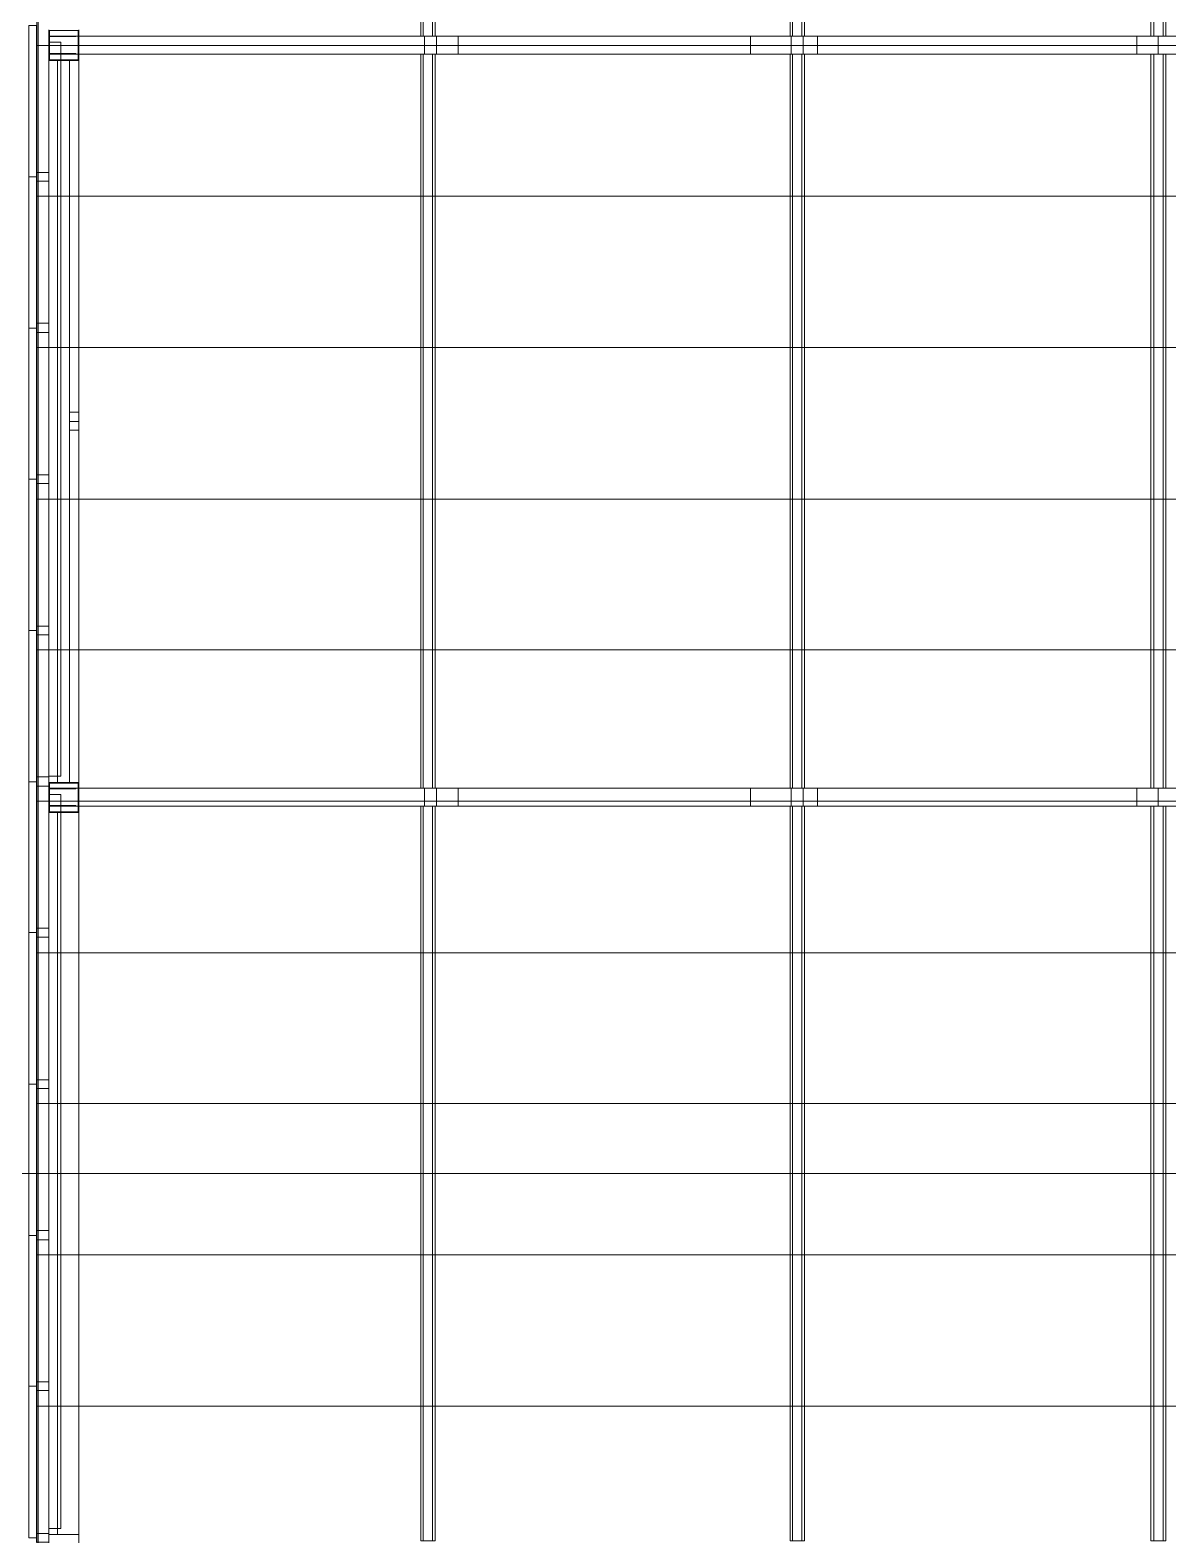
# Model space of a CAD drawing. Header units: centimetres. Extents: x 2816 to 28192, y 2553 to 18332.
# Drawn here: x 11771 to 13682, y 7936 to 10464 of the extents above; entities that cross this region are included whole.
import ezdxf

# ---------------------------------------------------------------- set-up
doc = ezdxf.new("R2010")
doc.units = ezdxf.units.CM
for name, color, linetype in [('PDF_Kaprijatat', 7, 'Continuous'), ('PDF_Numrat e Kuotimit', 7, 'Continuous'), ('PDF_Paneli', 30, 'Continuous'), ('PDF_Shtyllat e Paneleve', 7, 'Continuous'), ('PDF_Trajet', 7, 'Continuous')]:
    doc.layers.add(name, color=color, linetype=linetype)
doc.layers.add('PDF_Panel Kulmii', color=7, linetype='Continuous', true_color=0xfafafa)
doc.layers.add('PDF_Shtyllat', color=7, linetype='Continuous', true_color=0xfafafa)

msp = doc.modelspace()

# ---------------------------------------------------------------- linework, layer by layer
at = {"layer": 'PDF_Kaprijatat', "lineweight": 0}
for points in [[(12427.3, 11686.9), (12431.5, 11686.9), (12431.5, 10454), (12427.3, 10454)], [(12447.3, 11686.9), (12427.3, 11686.9), (12427.3, 10454), (12447.3, 10454)], [(12451.5, 11686.9), (12447.3, 11686.9), (12447.3, 10454), (12451.5, 10454), (12451.5, 11686.9)], [(13047.4, 11686.9), (13051.7, 11686.9), (13051.7, 10454), (13047.4, 10454)], [(13067.4, 11686.9), (13047.4, 11686.9), (13047.4, 10454), (13067.4, 10454)], [(13071.6, 11686.9), (13067.4, 11686.9), (13067.4, 10454), (13071.6, 10454), (13071.6, 11686.9)], [(13652.9, 11686.9), (13658.1, 11686.9), (13658.1, 10454), (13652.9, 10454)], [(13673.9, 11686.9), (13652.9, 11686.9), (13652.9, 10454), (13673.9, 10454)], [(13678.1, 11686.9), (13673.9, 11686.9), (13673.9, 10454), (13678.1, 10454), (13678.1, 11686.9)], [(11803, 10453), (11848.2, 10453), (11848.2, 10454)], [(11803, 10423.5), (11803, 10454)], [(11847.1, 10454), (11847.1, 10453), (11803, 10453)], [(11803, 10454), (11803, 10423.5)], [(11803, 10454), (14291.9, 10454), (16780.8, 10454), (11803, 10454)], [(11803, 10454), (11803, 10454)], [(11803, 10454), (11803, 10454)], [(11803, 10424.6), (11803, 10453)], [(11803, 10453), (11803, 10453)], [(11823, 10443.5), (11803, 10443.5)], [(11803, 9210.6), (11823, 9210.6), (11823, 10443.5), (11803, 10443.5)], [(11803, 9210.6), (11803, 10443.5), (11803, 9210.6)], [(11803, 10443.5), (11803, 10443.5)], [(11803, 10443.5), (11803, 10443.5)], [(11823, 9210.6), (11823, 10443.5)], [(11823, 10443.5), (11823, 10443.5)], [(11823, 10443.5), (11823, 10443.5)], [(11847.1, 10454), (11848.2, 10454)], [(11848.2, 10454), (12433.6, 10454), (11847.1, 10454)], [(11847.1, 10454), (11847.1, 10454)], [(11848.2, 10453), (11847.1, 10453)], [(11847.1, 10453), (11847.1, 10453)], [(11848.2, 10454), (11848.2, 10454)], [(11848.2, 10453), (11848.2, 10453)], [(12427.3, 10454), (12427.3, 10454)], [(12431.5, 10454), (12451.5, 10454)], [(12431.5, 10454), (12431.5, 10454)], [(12433.6, 10454), (12433.6, 10423.5)], [(12433.6, 10454), (12433.6, 10423.5)], [(12433.6, 10454), (12433.6, 10454)], [(12447.3, 10454), (12447.3, 10454)], [(12451.5, 10454), (12451.5, 10454)], [(12453.6, 10454), (12453.6, 10454)], [(12453.6, 10454), (12453.6, 10423.5)], [(12453.6, 10454), (12453.6, 10423.5), (12981.2, 10423.5), (12981.2, 10454), (12453.6, 10454)], [(12981.2, 10454), (12453.6, 10454)], [(12453.6, 10454), (12453.6, 10454)], [(13049.5, 10454), (12490.4, 10454)], [(13049.5, 10423.5), (12490.4, 10423.5), (12490.4, 10454)], [(13049.5, 10454), (12490.4, 10454)], [(12490.4, 10454), (12490.4, 10454)], [(12981.2, 10454), (12981.2, 10454)], [(13047.4, 10454), (13047.4, 10454)], [(13049.5, 10454), (13049.5, 10423.5), (13049.5, 10454)], [(13049.5, 10454), (13049.5, 10454)], [(13049.5, 10454), (13049.5, 10454)], [(13051.7, 10454), (13071.6, 10454)], [(13051.7, 10454), (13051.7, 10454)], [(13067.4, 10454), (13067.4, 10454)], [(13069.5, 10423.5), (13069.5, 10454)], [(13069.5, 10423.5), (13069.5, 10454), (13629.7, 10454)], [(13069.5, 10454), (13629.7, 10454)], [(13069.5, 10454), (13069.5, 10454)], [(13069.5, 10454), (13069.5, 10454)], [(13071.6, 10454), (13071.6, 10454)], [(13093.7, 10423.5), (13093.7, 10454), (13665.5, 10454), (13665.5, 10423.5), (13665.5, 10454)], [(13665.5, 10454), (13093.7, 10454)], [(13093.7, 10454), (13093.7, 10454)], [(13629.7, 10454), (13629.7, 10423.5)], [(13629.7, 10454), (13629.7, 10454)], [(13652.9, 10454), (13652.9, 10454)], [(13658.1, 10454), (13678.1, 10454)], [(13658.1, 10454), (13658.1, 10454)], [(13665.5, 10454), (13665.5, 10454)], [(13665.5, 10454), (13665.5, 10454)], [(13673.9, 10454), (13673.9, 10454)], [(13678.1, 10454), (13678.1, 10454)], [(11848.2, 10423.5), (11848.2, 10424.6), (11803, 10424.6)], [(11803, 10424.6), (11847.1, 10424.6), (11847.1, 10423.5)], [(11803, 10424.6), (11803, 10424.6)], [(11803, 10423.5), (11803, 10423.5)], [(16780.8, 10423.5), (14291.9, 10423.5), (11803, 10423.5), (16780.8, 10423.5)], [(11803, 10423.5), (11803, 10423.5)], [(11803, 10423.5), (11803, 10423.5)], [(11848.2, 10424.6), (11847.1, 10424.6)], [(11847.1, 10424.6), (11847.1, 10424.6)], [(11847.1, 10423.5), (11848.2, 10423.5)], [(11848.2, 10423.5), (12433.6, 10423.5), (11847.1, 10423.5)], [(11847.1, 10423.5), (11847.1, 10423.5)], [(11848.2, 10424.6), (11848.2, 10424.6)], [(11848.2, 10423.5), (11848.2, 10423.5)], [(12427.3, 10423.5), (12431.5, 10423.5), (12431.5, 9190.6)], [(12447.3, 10423.5), (12427.3, 10423.5), (12427.3, 9190.6)], [(12427.3, 10423.5), (12427.3, 10423.5)], [(12431.5, 10423.5), (12451.5, 10423.5)], [(12431.5, 10423.5), (12431.5, 10423.5)], [(12433.6, 10423.5), (12433.6, 10423.5)], [(12433.6, 10423.5), (12433.6, 10423.5)], [(12447.3, 9190.6), (12451.5, 9190.6), (12451.5, 10423.5), (12447.3, 10423.5), (12447.3, 9190.6)], [(12447.3, 10423.5), (12447.3, 10423.5)], [(12451.5, 10423.5), (12451.5, 10423.5)], [(12453.6, 10423.5), (12981.2, 10423.5)], [(12453.6, 10423.5), (12453.6, 10423.5)], [(12453.6, 10423.5), (12453.6, 10423.5)], [(13049.5, 10423.5), (12490.4, 10423.5)], [(12490.4, 10423.5), (12490.4, 10423.5)], [(12981.2, 10423.5), (12981.2, 10423.5)], [(13047.4, 10423.5), (13051.7, 10423.5), (13051.7, 9190.6)], [(13067.4, 10423.5), (13047.4, 10423.5), (13047.4, 9190.6)], [(13047.4, 10423.5), (13047.4, 10423.5)], [(13049.5, 10423.5), (13049.5, 10423.5)], [(13049.5, 10423.5), (13049.5, 10423.5)], [(13051.7, 10423.5), (13071.6, 10423.5)], [(13051.7, 10423.5), (13051.7, 10423.5)], [(13067.4, 9190.6), (13071.6, 9190.6), (13071.6, 10423.5), (13067.4, 10423.5), (13067.4, 9190.6)], [(13067.4, 10423.5), (13067.4, 10423.5)], [(13069.5, 10423.5), (13629.7, 10423.5), (13069.5, 10423.5)], [(13069.5, 10423.5), (13069.5, 10423.5)], [(13071.6, 10423.5), (13071.6, 10423.5)], [(13665.5, 10423.5), (13093.7, 10423.5), (13665.5, 10423.5)], [(13093.7, 10423.5), (13093.7, 10423.5)], [(13629.7, 10423.5), (13629.7, 10423.5)], [(13652.9, 10423.5), (13658.1, 10423.5), (13658.1, 9190.6)], [(13673.9, 10423.5), (13652.9, 10423.5), (13652.9, 9190.6)], [(13652.9, 10423.5), (13652.9, 10423.5)], [(13658.1, 10423.5), (13678.1, 10423.5)], [(13658.1, 10423.5), (13658.1, 10423.5)], [(13665.5, 10423.5), (13665.5, 10423.5)], [(13665.5, 10423.5), (13665.5, 10423.5)], [(13673.9, 9190.6), (13678.1, 9190.6), (13678.1, 10423.5), (13673.9, 10423.5), (13673.9, 9190.6)], [(13673.9, 10423.5), (13673.9, 10423.5)], [(13678.1, 10423.5), (13678.1, 10423.5)], [(11823, 9210.6), (11803, 9210.6)], [(11803, 9210.6), (11803, 9210.6)], [(11803, 9210.6), (11803, 9210.6)], [(11823, 9210.6), (11823, 9210.6)], [(11823, 9210.6), (11823, 9210.6)], [(11803, 9189.6), (11848.2, 9189.6), (11848.2, 9190.6)], [(11803, 9160.2), (11803, 9190.6)], [(11847.1, 9190.6), (11847.1, 9189.6), (11803, 9189.6)], [(11803, 9190.6), (11803, 9160.2)], [(11803, 9190.6), (14291.9, 9190.6), (16780.8, 9190.6), (11803, 9190.6)], [(11803, 9190.6), (11803, 9190.6)], [(11803, 9190.6), (11803, 9190.6)], [(11803, 9161.2), (11803, 9189.6)], [(11803, 9189.6), (11803, 9189.6)], [(11823, 9180.1), (11803, 9180.1)], [(11823, 7947.2), (11823, 9180.1), (11803, 9180.1)], [(11803, 7947.2), (11823, 7947.2), (11823, 9180.1)], [(11803, 9180.1), (11803, 7947.2), (11803, 9180.1)], [(11803, 9180.1), (11803, 9180.1)], [(11823, 9180.1), (11823, 9180.1)], [(11823, 9180.1), (11823, 9180.1)], [(11823, 9180.1), (11823, 9180.1)], [(11847.1, 9190.6), (11848.2, 9190.6)], [(11848.2, 9190.6), (12433.6, 9190.6), (11847.1, 9190.6)], [(11847.1, 9190.6), (11847.1, 9190.6)], [(11848.2, 9189.6), (11847.1, 9189.6)], [(11847.1, 9189.6), (11847.1, 9189.6)], [(11848.2, 9190.6), (11848.2, 9190.6)], [(11848.2, 9189.6), (11848.2, 9189.6)], [(12427.3, 9190.6), (12431.5, 9190.6)], [(12447.3, 9190.6), (12427.3, 9190.6)], [(12427.3, 9190.6), (12427.3, 9190.6)], [(12431.5, 9190.6), (12451.5, 9190.6)], [(12431.5, 9190.6), (12431.5, 9190.6)], [(12433.6, 9190.6), (12433.6, 9160.2)], [(12433.6, 9190.6), (12433.6, 9160.2)], [(12433.6, 9190.6), (12433.6, 9190.6)], [(12447.3, 9190.6), (12447.3, 9190.6)], [(12451.5, 9190.6), (12451.5, 9190.6)], [(12453.6, 9190.6), (12453.6, 9190.6)], [(12453.6, 9190.6), (12453.6, 9160.2)], [(12453.6, 9190.6), (12453.6, 9160.2), (12981.2, 9160.2), (12981.2, 9190.6), (12453.6, 9190.6)], [(12981.2, 9190.6), (12453.6, 9190.6)], [(12453.6, 9190.6), (12453.6, 9190.6)], [(13049.5, 9190.6), (12490.4, 9190.6)], [(13049.5, 9160.2), (12490.4, 9160.2), (12490.4, 9190.6)], [(13049.5, 9190.6), (12490.4, 9190.6)], [(12490.4, 9190.6), (12490.4, 9190.6)], [(12981.2, 9190.6), (12981.2, 9190.6)], [(13047.4, 9190.6), (13051.7, 9190.6)], [(13067.4, 9190.6), (13047.4, 9190.6)], [(13047.4, 9190.6), (13047.4, 9190.6)], [(13049.5, 9190.6), (13049.5, 9160.2), (13049.5, 9190.6)], [(13049.5, 9190.6), (13049.5, 9190.6)], [(13049.5, 9190.6), (13049.5, 9190.6)], [(13051.7, 9190.6), (13071.6, 9190.6)], [(13051.7, 9190.6), (13051.7, 9190.6)], [(13067.4, 9190.6), (13067.4, 9190.6)], [(13069.5, 9160.2), (13069.5, 9190.6)], [(13069.5, 9160.2), (13069.5, 9190.6), (13629.7, 9190.6)], [(13069.5, 9190.6), (13629.7, 9190.6)], [(13069.5, 9190.6), (13069.5, 9190.6)], [(13069.5, 9190.6), (13069.5, 9190.6)], [(13071.6, 9190.6), (13071.6, 9190.6)], [(13093.7, 9160.2), (13093.7, 9190.6), (13665.5, 9190.6), (13665.5, 9160.2), (13665.5, 9190.6)], [(13665.5, 9190.6), (13093.7, 9190.6)], [(13093.7, 9190.6), (13093.7, 9190.6)], [(13629.7, 9190.6), (13629.7, 9160.2)], [(13629.7, 9190.6), (13629.7, 9190.6)], [(13652.9, 9190.6), (13658.1, 9190.6)], [(13673.9, 9190.6), (13652.9, 9190.6)], [(13652.9, 9190.6), (13652.9, 9190.6)], [(13658.1, 9190.6), (13678.1, 9190.6)], [(13658.1, 9190.6), (13658.1, 9190.6)], [(13665.5, 9190.6), (13665.5, 9190.6)], [(13665.5, 9190.6), (13665.5, 9190.6)], [(13673.9, 9190.6), (13673.9, 9190.6)], [(13678.1, 9190.6), (13678.1, 9190.6)], [(11848.2, 9160.2), (11848.2, 9161.2), (11803, 9161.2)], [(11803, 9161.2), (11847.1, 9161.2), (11847.1, 9160.2)], [(11803, 9161.2), (11803, 9161.2)], [(11803, 9160.2), (11803, 9160.2)], [(16780.8, 9160.2), (14291.9, 9160.2), (11803, 9160.2), (16780.8, 9160.2)], [(11803, 9160.2), (11803, 9160.2)], [(11803, 9160.2), (11803, 9160.2)], [(11848.2, 9161.2), (11847.1, 9161.2)], [(11847.1, 9161.2), (11847.1, 9161.2)], [(11847.1, 9160.2), (11848.2, 9160.2)], [(11848.2, 9160.2), (12433.6, 9160.2), (11847.1, 9160.2)], [(11847.1, 9160.2), (11847.1, 9160.2)], [(11848.2, 9161.2), (11848.2, 9161.2)], [(11848.2, 9160.2), (11848.2, 9160.2)], [(12427.3, 9160.2), (12431.5, 9160.2), (12431.5, 7926.2), (12427.3, 7926.2)], [(12447.3, 9160.2), (12427.3, 9160.2), (12427.3, 7926.2), (12447.3, 7926.2)], [(12427.3, 9160.2), (12427.3, 9160.2)], [(12431.5, 9160.2), (12451.5, 9160.2)], [(12431.5, 9160.2), (12431.5, 9160.2)], [(12433.6, 9160.2), (12433.6, 9160.2)], [(12433.6, 9160.2), (12433.6, 9160.2)], [(12451.5, 9160.2), (12447.3, 9160.2), (12447.3, 7926.2), (12451.5, 7926.2), (12451.5, 9160.2)], [(12447.3, 9160.2), (12447.3, 9160.2)], [(12451.5, 9160.2), (12451.5, 9160.2)], [(12453.6, 9160.2), (12981.2, 9160.2)], [(12453.6, 9160.2), (12453.6, 9160.2)], [(12453.6, 9160.2), (12453.6, 9160.2)], [(13049.5, 9160.2), (12490.4, 9160.2)], [(12490.4, 9160.2), (12490.4, 9160.2)], [(12981.2, 9160.2), (12981.2, 9160.2)], [(13047.4, 9160.2), (13051.7, 9160.2), (13051.7, 7926.2), (13047.4, 7926.2)], [(13067.4, 9160.2), (13047.4, 9160.2), (13047.4, 7926.2), (13067.4, 7926.2)], [(13047.4, 9160.2), (13047.4, 9160.2)], [(13049.5, 9160.2), (13049.5, 9160.2)], [(13049.5, 9160.2), (13049.5, 9160.2)], [(13051.7, 9160.2), (13071.6, 9160.2)], [(13051.7, 9160.2), (13051.7, 9160.2)], [(13071.6, 9160.2), (13067.4, 9160.2), (13067.4, 7926.2), (13071.6, 7926.2), (13071.6, 9160.2)], [(13067.4, 9160.2), (13067.4, 9160.2)], [(13069.5, 9160.2), (13629.7, 9160.2), (13069.5, 9160.2)], [(13069.5, 9160.2), (13069.5, 9160.2)], [(13071.6, 9160.2), (13071.6, 9160.2)], [(13665.5, 9160.2), (13093.7, 9160.2), (13665.5, 9160.2)], [(13093.7, 9160.2), (13093.7, 9160.2)], [(13629.7, 9160.2), (13629.7, 9160.2)], [(13652.9, 9160.2), (13658.1, 9160.2), (13658.1, 7926.2), (13652.9, 7926.2)], [(13673.9, 9160.2), (13652.9, 9160.2), (13652.9, 7926.2), (13673.9, 7926.2)], [(13652.9, 9160.2), (13652.9, 9160.2)], [(13658.1, 9160.2), (13678.1, 9160.2)], [(13658.1, 9160.2), (13658.1, 9160.2)], [(13665.5, 9160.2), (13665.5, 9160.2)], [(13665.5, 9160.2), (13665.5, 9160.2)], [(13678.1, 9160.2), (13673.9, 9160.2), (13673.9, 7926.2), (13678.1, 7926.2), (13678.1, 9160.2)], [(13673.9, 9160.2), (13673.9, 9160.2)], [(13678.1, 9160.2), (13678.1, 9160.2)], [(11823, 7947.2), (11803, 7947.2)], [(11803, 7947.2), (11803, 7947.2)], [(11803, 7947.2), (11803, 7947.2)], [(11823, 7947.2), (11823, 7947.2)], [(11823, 7947.2), (11823, 7947.2)]]:
    msp.add_lwpolyline(points, dxfattribs=at)
at = {"layer": 'PDF_Numrat e Kuotimit', "lineweight": 0}
msp.add_lwpolyline([(2999.3, 8543.2), (20540.5, 8543.2)], dxfattribs=at)
at = {"layer": 'PDF_Panel Kulmii', "lineweight": 0}
for points in [[(11783, 10692.6), (11783, 10438.3)], [(11785.1, 10692.6), (11785.1, 10438.3)], [(11785.1, 10438.3), (14291.9, 10438.3), (14289.8, 10438.3), (11783, 10438.3), (11785.1, 10438.3)], [(11783, 10438.3), (11783, 10438.3)], [(11783, 10438.3), (11783, 10185)], [(14291.9, 10438.3), (11785.1, 10438.3), (11783, 10438.3), (14289.8, 10438.3)], [(11783, 10438.3), (11783, 10438.3)], [(11785.1, 10438.3), (11785.1, 10438.3)], [(11785.1, 10438.3), (11785.1, 10185)], [(11785.1, 10438.3), (11785.1, 10438.3)], [(11785.1, 10185), (14291.9, 10185), (14289.8, 10185), (11783, 10185), (11785.1, 10185)], [(11783, 10185), (11783, 10185)], [(11783, 10185), (11783, 9930.6)], [(14291.9, 10185), (11785.1, 10185), (11783, 10185), (14289.8, 10185)], [(11783, 10185), (11783, 10185)], [(11785.1, 10185), (11785.1, 10185)], [(11785.1, 10185), (11785.1, 9930.6)], [(11785.1, 10185), (11785.1, 10185)], [(11785.1, 9930.6), (14291.9, 9930.6), (14289.8, 9930.6), (11783, 9930.6), (11785.1, 9930.6)], [(11783, 9930.6), (11783, 9930.6)], [(11783, 9930.6), (11783, 9676.2)], [(14291.9, 9930.6), (11785.1, 9930.6), (11783, 9930.6), (14289.8, 9930.6)], [(11783, 9930.6), (11783, 9930.6)], [(11785.1, 9930.6), (11785.1, 9930.6)], [(11785.1, 9930.6), (11785.1, 9676.2)], [(11785.1, 9930.6), (11785.1, 9930.6)], [(11785.1, 9676.2), (14291.9, 9676.2), (14289.8, 9676.2), (11783, 9676.2), (11785.1, 9676.2)], [(11783, 9676.2), (11783, 9676.2)], [(11783, 9676.2), (11783, 9422.9)], [(14291.9, 9676.2), (11785.1, 9676.2), (11783, 9676.2), (14289.8, 9676.2)], [(11783, 9676.2), (11783, 9676.2)], [(11785.1, 9676.2), (11785.1, 9676.2)], [(11785.1, 9676.2), (11785.1, 9422.9)], [(11785.1, 9676.2), (11785.1, 9676.2)], [(11785.1, 9422.9), (14291.9, 9422.9), (14289.8, 9422.9), (11783, 9422.9), (11785.1, 9422.9)], [(11783, 9422.9), (11783, 9422.9)], [(11783, 9422.9), (11783, 9168.6)], [(14291.9, 9422.9), (11785.1, 9422.9), (11783, 9422.9), (14289.8, 9422.9)], [(11783, 9422.9), (11783, 9422.9)], [(11785.1, 9422.9), (11785.1, 9422.9)], [(11785.1, 9422.9), (11785.1, 9168.6)], [(11785.1, 9422.9), (11785.1, 9422.9)], [(11785.1, 9168.6), (14291.9, 9168.6), (14289.8, 9168.6), (11783, 9168.6), (11785.1, 9168.6)], [(11783, 9168.6), (11783, 9168.6)], [(11783, 9168.6), (11783, 8914.2)], [(14291.9, 9168.6), (11785.1, 9168.6), (11783, 9168.6), (14289.8, 9168.6)], [(11783, 9168.6), (11783, 9168.6)], [(11785.1, 9168.6), (11785.1, 9168.6)], [(11785.1, 9168.6), (11785.1, 8914.2)], [(11785.1, 9168.6), (11785.1, 9168.6)], [(11785.1, 8914.2), (14291.9, 8914.2), (14289.8, 8914.2), (11783, 8914.2), (11785.1, 8914.2)], [(11783, 8914.2), (11783, 8914.2)], [(11783, 8914.2), (11783, 8660.9)], [(14291.9, 8914.2), (11785.1, 8914.2), (11783, 8914.2), (14289.8, 8914.2)], [(11783, 8914.2), (11783, 8914.2)], [(11785.1, 8914.2), (11785.1, 8914.2)], [(11785.1, 8914.2), (11785.1, 8660.9)], [(11785.1, 8914.2), (11785.1, 8914.2)], [(11785.1, 8660.9), (14291.9, 8660.9), (14289.8, 8660.9), (11783, 8660.9), (11785.1, 8660.9)], [(11783, 8660.9), (11783, 8660.9)], [(11783, 8660.9), (11783, 8406.6)], [(14291.9, 8660.9), (11785.1, 8660.9), (11783, 8660.9), (14289.8, 8660.9)], [(11783, 8660.9), (11783, 8660.9)], [(11785.1, 8660.9), (11785.1, 8660.9)], [(11785.1, 8660.9), (11785.1, 8406.6)], [(11785.1, 8660.9), (11785.1, 8660.9)], [(11785.1, 8406.6), (14291.9, 8406.6), (14289.8, 8406.6), (11783, 8406.6), (11785.1, 8406.6)], [(11783, 8406.6), (11783, 8406.6)], [(11783, 8406.6), (11783, 8152.2)], [(14291.9, 8406.6), (11785.1, 8406.6), (11783, 8406.6), (14289.8, 8406.6)], [(11783, 8406.6), (11783, 8406.6)], [(11785.1, 8406.6), (11785.1, 8406.6)], [(11785.1, 8406.6), (11785.1, 8152.2)], [(11785.1, 8406.6), (11785.1, 8406.6)], [(11785.1, 8152.2), (14291.9, 8152.2), (14289.8, 8152.2), (11783, 8152.2), (11785.1, 8152.2)], [(11783, 8152.2), (11783, 8152.2)], [(11783, 8152.2), (11783, 7898.9)], [(14291.9, 8152.2), (11785.1, 8152.2), (11783, 8152.2), (14289.8, 8152.2)], [(11783, 8152.2), (11783, 8152.2)], [(11785.1, 8152.2), (11785.1, 8152.2)], [(11785.1, 8152.2), (11785.1, 7898.9)], [(11785.1, 8152.2), (11785.1, 8152.2)]]:
    msp.add_lwpolyline(points, dxfattribs=at)
at = {"layer": 'PDF_Paneli', "lineweight": 0}
for points in [[(11769.4, 10471.9), (11782, 10471.9), (11782, 10217.5), (11769.4, 10217.5), (11769.4, 10471.9), (11769.4, 10217.5)], [(11769.4, 10471.9), (11782, 10471.9), (11782, 10217.5), (11769.4, 10217.5)], [(11769.4, 10217.5), (11782, 10217.5), (11782, 9963.2), (11769.4, 9963.2), (11769.4, 10217.5), (11769.4, 9963.2)], [(11769.4, 10217.5), (11782, 10217.5), (11782, 9963.2), (11769.4, 9963.2)], [(11782, 10217.5), (11782, 10217.5)], [(11782, 10217.5), (11782, 10217.5)], [(11782, 10217.5), (11782, 10217.5)], [(11769.4, 9963.2), (11782, 9963.2), (11782, 9709.9), (11769.4, 9709.9), (11769.4, 9963.2), (11769.4, 9709.9)], [(11769.4, 9963.2), (11782, 9963.2), (11782, 9709.9), (11769.4, 9709.9)], [(11782, 9963.2), (11782, 9963.2)], [(11782, 9963.2), (11782, 9963.2)], [(11782, 9963.2), (11782, 9963.2)], [(11769.4, 9709.9), (11782, 9709.9), (11782, 9455.5), (11769.4, 9455.5), (11769.4, 9709.9), (11769.4, 9455.5)], [(11769.4, 9709.9), (11782, 9709.9), (11782, 9455.5), (11769.4, 9455.5)], [(11782, 9709.9), (11782, 9709.9)], [(11782, 9709.9), (11782, 9709.9)], [(11782, 9709.9), (11782, 9709.9)], [(11769.4, 9455.5), (11782, 9455.5), (11782, 9201.2), (11769.4, 9201.2), (11769.4, 9455.5), (11769.4, 9201.2)], [(11769.4, 9455.5), (11782, 9455.5), (11782, 9201.2), (11769.4, 9201.2)], [(11782, 9455.5), (11782, 9455.5)], [(11782, 9455.5), (11782, 9455.5)], [(11782, 9455.5), (11782, 9455.5)], [(11769.4, 9201.2), (11782, 9201.2), (11782, 8947.9), (11769.4, 8947.9), (11769.4, 9201.2), (11769.4, 8947.9)], [(11769.4, 9201.2), (11782, 9201.2), (11782, 8947.9), (11769.4, 8947.9)], [(11782, 9201.2), (11782, 9201.2)], [(11782, 9201.2), (11782, 9201.2)], [(11782, 9201.2), (11782, 9201.2)], [(11769.4, 8947.9), (11782, 8947.9), (11782, 8693.5), (11769.4, 8693.5), (11769.4, 8947.9), (11769.4, 8693.5)], [(11769.4, 8947.9), (11782, 8947.9), (11782, 8693.5), (11769.4, 8693.5)], [(11782, 8947.9), (11782, 8947.9)], [(11782, 8947.9), (11782, 8947.9)], [(11782, 8947.9), (11782, 8947.9)], [(11769.4, 8693.5), (11782, 8693.5), (11782, 8439.1), (11769.4, 8439.1), (11769.4, 8693.5), (11769.4, 8439.1)], [(11769.4, 8693.5), (11782, 8693.5), (11782, 8439.1), (11769.4, 8439.1)], [(11782, 8693.5), (11782, 8693.5)], [(11782, 8693.5), (11782, 8693.5)], [(11782, 8693.5), (11782, 8693.5)], [(11769.4, 8439.1), (11782, 8439.1), (11782, 8185.8), (11769.4, 8185.8), (11769.4, 8439.1), (11769.4, 8185.8)], [(11769.4, 8439.1), (11782, 8439.1), (11782, 8185.8), (11769.4, 8185.8)], [(11782, 8439.1), (11782, 8439.1)], [(11782, 8439.1), (11782, 8439.1)], [(11782, 8439.1), (11782, 8439.1)], [(11769.4, 8185.8), (11782, 8185.8), (11782, 7931.5), (11769.4, 7931.5), (11769.4, 8185.8), (11769.4, 7931.5)], [(11769.4, 8185.8), (11782, 8185.8), (11782, 7931.5), (11769.4, 7931.5)], [(11782, 8185.8), (11782, 8185.8)], [(11782, 8185.8), (11782, 8185.8)], [(11782, 8185.8), (11782, 8185.8)]]:
    msp.add_lwpolyline(points, dxfattribs=at)
at = {"layer": 'PDF_Shtyllat', "lineweight": 0}
for points in [[(11853.4, 10413), (11803, 10413), (11853.4, 10413), (11853.4, 10464.5), (11853.4, 10413)], [(11803, 10464.5), (11803, 10413), (11803, 10464.5)], [(11804, 10463.5), (11804, 10463.5)], [(11852.4, 10414.1), (11804, 10414.1), (11804, 10463.5), (11852.4, 10463.5), (11852.4, 10414.1), (11804, 10414.1)], [(11852.4, 10414.1), (11852.4, 10463.5), (11804, 10463.5), (11804, 10414.1)], [(11804, 10463.5), (11804, 10463.5)], [(11852.4, 10463.5), (11852.4, 10463.5)], [(11852.4, 10463.5), (11852.4, 10463.5)], [(11852.4, 10463.5), (11852.4, 10463.5)], [(11803, 10413), (11803, 10413)], [(11803, 10413), (11803, 10413)], [(11804, 10414.1), (11804, 10414.1)], [(11804, 10414.1), (11804, 10414.1)], [(11852.4, 10414.1), (11852.4, 10414.1)], [(11852.4, 10414.1), (11852.4, 10414.1)], [(11853.4, 10413), (11853.4, 10413)], [(11853.4, 9149.7), (11803, 9149.7), (11853.4, 9149.7), (11853.4, 9200.1), (11853.4, 9149.7)], [(11803, 9200.1), (11853.4, 9200.1), (11803, 9200.1)], [(11803, 9200.1), (11803, 9149.7), (11803, 9200.1)], [(11803, 9200.1), (11803, 9200.1)], [(11804, 9199.1), (11804, 9199.1)], [(11852.4, 9150.7), (11804, 9150.7), (11804, 9199.1), (11852.4, 9199.1), (11852.4, 9150.7), (11804, 9150.7)], [(11852.4, 9150.7), (11852.4, 9199.1), (11804, 9199.1), (11804, 9150.7)], [(11804, 9199.1), (11804, 9199.1)], [(11852.4, 9199.1), (11852.4, 9199.1)], [(11852.4, 9199.1), (11852.4, 9199.1)], [(11852.4, 9199.1), (11852.4, 9199.1)], [(11853.4, 9200.1), (11853.4, 9200.1)], [(11853.4, 9200.1), (11853.4, 9200.1)], [(11804, 9150.7), (11804, 9150.7)], [(11804, 9150.7), (11804, 9150.7)], [(11852.4, 9150.7), (11852.4, 9150.7)], [(11852.4, 9150.7), (11852.4, 9150.7)], [(11803, 9149.7), (11803, 9149.7)], [(11803, 9149.7), (11803, 9149.7)], [(11853.4, 9149.7), (11853.4, 9149.7)], [(11853.4, 7886.3), (11803, 7886.3), (11853.4, 7886.3), (11853.4, 7936.7), (11853.4, 7886.3)], [(11803, 7936.7), (11853.4, 7936.7), (11803, 7936.7)], [(11803, 7936.7), (11803, 7886.3), (11803, 7936.7)], [(11803, 7936.7), (11803, 7936.7)], [(11853.4, 7936.7), (11853.4, 7936.7)], [(11853.4, 7936.7), (11853.4, 7936.7)]]:
    msp.add_lwpolyline(points, dxfattribs=at)
at = {"layer": 'PDF_Shtyllat e Paneleve', "lineweight": 0}
for points in [[(11782, 10224.9), (11782, 10210.2), (11782, 10224.9), (11803, 10224.9)], [(11782, 10224.9), (11803, 10224.9), (11803, 10210.2)], [(11803, 10224.9), (11803, 10210.2), (11782, 10210.2)], [(11782, 10224.9), (11782, 10224.9)], [(11782, 10224.9), (11782, 10224.9)], [(11803, 10224.9), (11803, 10224.9)], [(11803, 10210.2), (11782, 10210.2)], [(11782, 10210.2), (11782, 10210.2)], [(11803, 10210.2), (11803, 10210.2)], [(11782, 9971.6), (11782, 9955.8), (11782, 9971.6), (11803, 9971.6)], [(11782, 9971.6), (11803, 9971.6), (11803, 9955.8)], [(11803, 9971.6), (11803, 9955.8), (11782, 9955.8)], [(11782, 9971.6), (11782, 9971.6)], [(11782, 9971.6), (11782, 9971.6)], [(11803, 9971.6), (11803, 9971.6)], [(11803, 9955.8), (11782, 9955.8)], [(11782, 9955.8), (11782, 9955.8)], [(11803, 9955.8), (11803, 9955.8)], [(11782, 9717.2), (11782, 9702.5), (11782, 9717.2), (11803, 9717.2)], [(11782, 9717.2), (11803, 9717.2), (11803, 9702.5)], [(11803, 9717.2), (11803, 9702.5), (11782, 9702.5)], [(11782, 9717.2), (11782, 9717.2)], [(11782, 9717.2), (11782, 9717.2)], [(11803, 9717.2), (11803, 9717.2)], [(11803, 9702.5), (11782, 9702.5)], [(11782, 9702.5), (11782, 9702.5)], [(11803, 9702.5), (11803, 9702.5)], [(11782, 9462.9), (11782, 9448.2), (11782, 9462.9), (11803, 9462.9)], [(11782, 9462.9), (11803, 9462.9), (11803, 9448.2)], [(11803, 9462.9), (11803, 9448.2), (11782, 9448.2)], [(11782, 9462.9), (11782, 9462.9)], [(11782, 9462.9), (11782, 9462.9)], [(11803, 9462.9), (11803, 9462.9)], [(11803, 9448.2), (11782, 9448.2)], [(11782, 9448.2), (11782, 9448.2)], [(11803, 9448.2), (11803, 9448.2)], [(11782, 9209.6), (11782, 9193.8), (11782, 9209.6), (11803, 9209.6)], [(11782, 9209.6), (11803, 9209.6), (11803, 9193.8)], [(11803, 9209.6), (11803, 9193.8), (11782, 9193.8)], [(11782, 9209.6), (11782, 9209.6)], [(11782, 9209.6), (11782, 9209.6)], [(11803, 9209.6), (11803, 9209.6)], [(11803, 9193.8), (11782, 9193.8)], [(11782, 9193.8), (11782, 9193.8)], [(11803, 9193.8), (11803, 9193.8)], [(11782, 8955.2), (11782, 8940.5), (11782, 8955.2), (11803, 8955.2)], [(11782, 8955.2), (11803, 8955.2), (11803, 8940.5)], [(11803, 8955.2), (11803, 8940.5), (11782, 8940.5)], [(11782, 8955.2), (11782, 8955.2)], [(11782, 8955.2), (11782, 8955.2)], [(11803, 8955.2), (11803, 8955.2)], [(11803, 8940.5), (11782, 8940.5)], [(11782, 8940.5), (11782, 8940.5)], [(11803, 8940.5), (11803, 8940.5)], [(11782, 8700.9), (11782, 8686.1), (11782, 8700.9), (11803, 8700.9)], [(11782, 8700.9), (11803, 8700.9), (11803, 8686.1)], [(11803, 8700.9), (11803, 8686.1), (11782, 8686.1)], [(11782, 8700.9), (11782, 8700.9)], [(11782, 8700.9), (11782, 8700.9)], [(11803, 8700.9), (11803, 8700.9)], [(11803, 8686.1), (11782, 8686.1)], [(11782, 8686.1), (11782, 8686.1)], [(11803, 8686.1), (11803, 8686.1)], [(11782, 8447.5), (11782, 8431.8), (11782, 8447.5), (11803, 8447.5)], [(11782, 8447.5), (11803, 8447.5), (11803, 8431.8)], [(11803, 8447.5), (11803, 8431.8), (11782, 8431.8)], [(11782, 8447.5), (11782, 8447.5)], [(11782, 8447.5), (11782, 8447.5)], [(11803, 8447.5), (11803, 8447.5)], [(11803, 8431.8), (11782, 8431.8)], [(11782, 8431.8), (11782, 8431.8)], [(11803, 8431.8), (11803, 8431.8)], [(11782, 8193.2), (11782, 8178.5), (11782, 8193.2), (11803, 8193.2)], [(11782, 8193.2), (11803, 8193.2), (11803, 8178.5)], [(11803, 8193.2), (11803, 8178.5), (11782, 8178.5)], [(11782, 8193.2), (11782, 8193.2)], [(11782, 8193.2), (11782, 8193.2)], [(11803, 8193.2), (11803, 8193.2)], [(11803, 8178.5), (11782, 8178.5)], [(11782, 8178.5), (11782, 8178.5)], [(11803, 8178.5), (11803, 8178.5)], [(11782, 7938.8), (11782, 7924.1), (11782, 7938.8), (11803, 7938.8)], [(11782, 7938.8), (11803, 7938.8), (11803, 7924.1)], [(11803, 7938.8), (11803, 7924.1), (11782, 7924.1)], [(11782, 7938.8), (11782, 7938.8)], [(11782, 7938.8), (11782, 7938.8)], [(11803, 7938.8), (11803, 7938.8)]]:
    msp.add_lwpolyline(points, dxfattribs=at)
at = {"layer": 'PDF_Trajet', "lineweight": 0}
for points in [[(11853.4, 10413), (11803, 10413), (11803, 9200.1), (11853.4, 9200.1), (11853.4, 10413), (11853.4, 9200.1)], [(11853.4, 10413), (11803, 10413), (11803, 9200.1), (11853.4, 9200.1)], [(11803, 10413), (11803, 10413)], [(11803, 10413), (11803, 10413)], [(11803, 10413), (11817.7, 10413), (11817.7, 9200.1), (11803, 9200.1), (11803, 10413), (11803, 9200.1)], [(11803, 10413), (11817.7, 10413), (11817.7, 9200.1), (11803, 9200.1)], [(11803, 10413), (11803, 10413)], [(11817.7, 10413), (11817.7, 10413)], [(11817.7, 10413), (11817.7, 10413)], [(11853.4, 10413), (11837.7, 10413), (11853.4, 10413)], [(11837.7, 10413), (11837.7, 10413)], [(11837.7, 9822.3), (11837.7, 10413), (11837.7, 9806.6), (11837.7, 9200.1), (11837.7, 9791.9), (11837.7, 9200.1), (11837.7, 9806.6), (11837.7, 10413), (11837.7, 9822.3)], [(11837.7, 10413), (11853.4, 10413), (11837.7, 10413)], [(11837.7, 10413), (11837.7, 10413)], [(11837.7, 10413), (11837.7, 10413)], [(11837.7, 10413), (11837.7, 10413)], [(11853.4, 10413), (11853.4, 10413)], [(11853.4, 9806.6), (11853.4, 9200.1), (11853.4, 9791.9), (11853.4, 9200.1), (11853.4, 9806.6), (11853.4, 10413), (11853.4, 9822.3), (11853.4, 10413), (11853.4, 9806.6)], [(11853.4, 10413), (11853.4, 10413)], [(11853.4, 10413), (11853.4, 10413)], [(11853.4, 10413), (11853.4, 10413)], [(11853.4, 10413), (11853.4, 10413)], [(11837.7, 9822.3), (11853.4, 9822.3)], [(11837.7, 9822.3), (11837.7, 9822.3)], [(11853.4, 9822.3), (11853.4, 9822.3)], [(11853.4, 9806.6), (11837.7, 9806.6)], [(11853.4, 9806.6), (11837.7, 9806.6)], [(11837.7, 9806.6), (11837.7, 9806.6)], [(11837.7, 9806.6), (11837.7, 9806.6)], [(11837.7, 9791.9), (11853.4, 9791.9)], [(11837.7, 9791.9), (11837.7, 9791.9)], [(11853.4, 9806.6), (11853.4, 9806.6)], [(11853.4, 9806.6), (11853.4, 9806.6)], [(11853.4, 9791.9), (11853.4, 9791.9)], [(11803, 9200.1), (11803, 9200.1)], [(11803, 9200.1), (11803, 9200.1)], [(11817.7, 9200.1), (11817.7, 9200.1)], [(11853.4, 9200.1), (11837.7, 9200.1), (11853.4, 9200.1)], [(11853.4, 9200.1), (11837.7, 9200.1), (11853.4, 9200.1)], [(11837.7, 9200.1), (11837.7, 9200.1)], [(11837.7, 9200.1), (11837.7, 9200.1)], [(11837.7, 9200.1), (11837.7, 9200.1)], [(11853.4, 9200.1), (11853.4, 9200.1)], [(11853.4, 9200.1), (11853.4, 9200.1)], [(11853.4, 9200.1), (11853.4, 9200.1)], [(11853.4, 9200.1), (11853.4, 9200.1)], [(11853.4, 9149.7), (11803, 9149.7), (11803, 7936.7), (11853.4, 7936.7), (11853.4, 9149.7), (11853.4, 7936.7)], [(11853.4, 9149.7), (11803, 9149.7), (11803, 7936.7), (11853.4, 7936.7)], [(11803, 9149.7), (11803, 9149.7)], [(11803, 9149.7), (11803, 9149.7)], [(11803, 9149.7), (11817.7, 9149.7), (11817.7, 7936.7), (11803, 7936.7), (11803, 9149.7), (11803, 7936.7)], [(11803, 9149.7), (11817.7, 9149.7), (11817.7, 7936.7), (11803, 7936.7)], [(11803, 9149.7), (11803, 9149.7)], [(11817.7, 9149.7), (11817.7, 9149.7)], [(11817.7, 9149.7), (11817.7, 9149.7)], [(11853.4, 9149.7), (11853.4, 9149.7)], [(11803, 7936.7), (11803, 7936.7)], [(11803, 7936.7), (11803, 7936.7)], [(11817.7, 7936.7), (11817.7, 7936.7)], [(11853.4, 7936.7), (11853.4, 7936.7)]]:
    msp.add_lwpolyline(points, dxfattribs=at)

doc.saveas('drawing.dxf')
